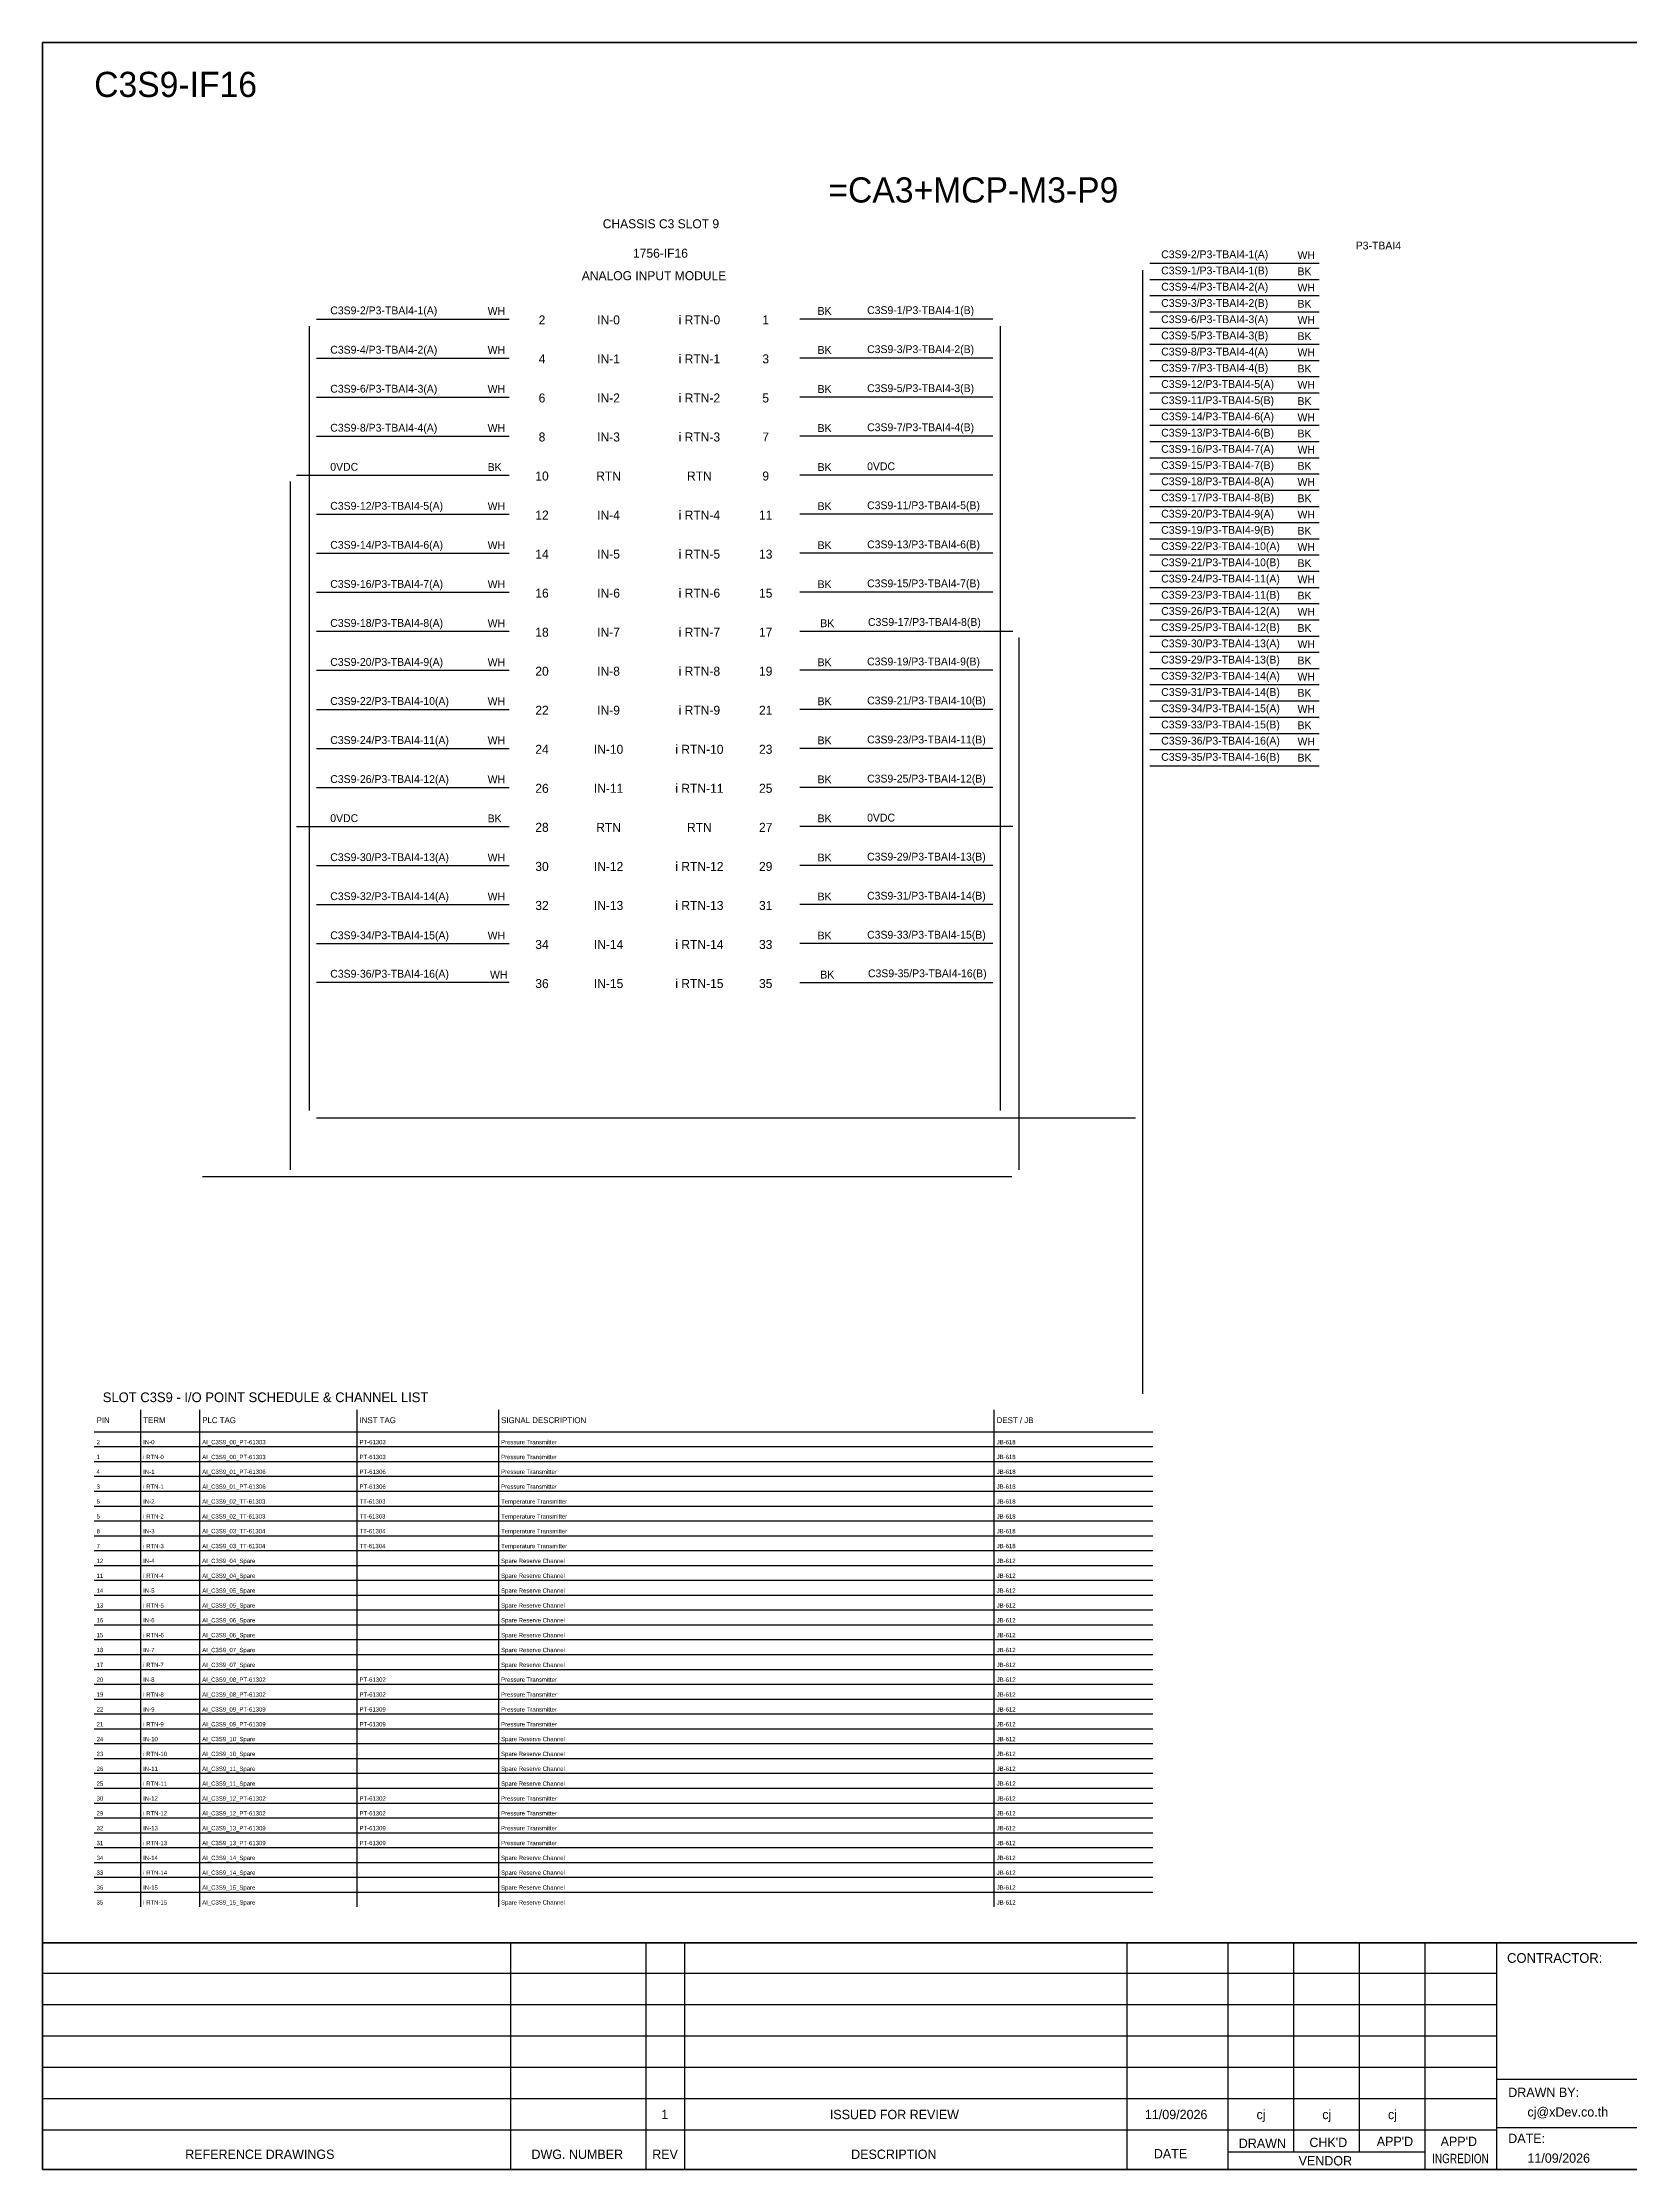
# Model space of a CAD drawing. Header units: metres. Extents: x 0 to 54213, y 0 to 2704.
# Drawn here: x 50320 to 52337, y 0 to 2704 of the extents above; entities that cross this region are included whole.
import ezdxf
from ezdxf.enums import TextEntityAlignment as Align

# ---------------------------------------------------------------- set-up
doc = ezdxf.new("R2010")
doc.units = ezdxf.units.M

msp = doc.modelspace()

# ---------------------------------------------------------------- linework, layer by layer
at = {"ltscale": 25.4}
for p, q in [((51727.3, 2403.1), (51942.7, 2403.1)), ((51527.8, 2352.7), (51282.5, 2352.7)), ((51727.3, 2361.9), (51942.7, 2361.9)), ((51527.8, 2303.1), (51282.5, 2303.1)), ((51727.3, 2320.6), (51942.7, 2320.6)), ((51727.3, 2279.4), (51942.7, 2279.4)), ((51527.8, 2253.5), (51282.5, 2253.5)), ((51727.3, 2238.2), (51942.7, 2238.2)), ((51527.8, 2203.8), (51282.5, 2203.8)), ((51727.3, 2197), (51942.7, 2197)), ((50642.5, 2154.2), (50913, 2154.2)), ((51527.8, 2154.2), (51282.5, 2154.2)), ((51727.3, 2155.7), (51942.7, 2155.7)), ((51727.3, 2114.5), (51942.7, 2114.5)), ((51527.8, 2104.6), (51282.5, 2104.6)), ((51727.3, 2073.3), (51942.7, 2073.3)), ((51527.8, 2055), (51282.5, 2055)), ((51727.3, 2032.1), (51942.7, 2032.1)), ((51527.8, 2005.3), (51282.5, 2005.3)), ((51727.3, 1990.8), (51942.7, 1990.8)), ((51282.5, 1955.7), (51553, 1955.7)), ((51727.3, 1949.6), (51942.7, 1949.6)), ((51527.8, 1906.1), (51282.5, 1906.1)), ((51727.3, 1908.4), (51942.7, 1908.4)), ((51727.3, 1867.2), (51942.7, 1867.2)), ((51527.8, 1856.4), (51282.5, 1856.4)), ((51727.3, 1825.9), (51942.7, 1825.9)), ((51527.8, 1806.8), (51282.5, 1806.8)), ((51727.3, 1784.7), (51942.7, 1784.7)), ((51527.8, 1757.2), (51282.5, 1757.2)), ((50642.5, 1707.5), (50913, 1707.5)), ((51553, 1707.5), (51282.5, 1707.5)), ((51527.8, 1657.9), (51282.5, 1657.9)), ((51527.8, 1608.3), (51282.5, 1608.3)), ((51527.8, 1558.6), (51282.5, 1558.6)), ((51282.5, 1509), (51527.8, 1509))]:
    msp.add_line(p, q, dxfattribs=at)
at = {"color": 7}
for p, q in [((50444.6, 333.8), (50444.6, 965.9)), ((50519.6, 333.8), (50519.6, 965.9)), ((50719.6, 333.8), (50719.6, 965.9)), ((50899.6, 333.8), (50899.6, 965.9)), ((51529.6, 333.8), (51529.6, 965.9)), ((50385.3, 937.9), (51731.1, 937.9))]:
    msp.add_line(p, q, dxfattribs=at)
at = {"color": 8}
for p, q in [((50385.3, 919), (51731.1, 919)), ((50385.3, 900.1), (51731.1, 900.1)), ((50385.3, 881.3), (51731.1, 881.3)), ((50385.3, 862.4), (51731.1, 862.4)), ((50385.3, 843.5), (51731.1, 843.5)), ((50385.3, 824.6), (51731.1, 824.6)), ((50385.3, 805.8), (51731.1, 805.8)), ((50385.3, 786.9), (51731.1, 786.9)), ((50385.3, 768), (51731.1, 768)), ((50385.3, 749.1), (51731.1, 749.1)), ((50385.3, 730.2), (51731.1, 730.2)), ((50385.3, 711.4), (51731.1, 711.4)), ((50385.3, 692.5), (51731.1, 692.5)), ((50385.3, 673.6), (51731.1, 673.6)), ((50385.3, 654.7), (51731.1, 654.7)), ((50385.3, 635.8), (51731.1, 635.8)), ((50385.3, 617), (51731.1, 617)), ((50385.3, 598.1), (51731.1, 598.1)), ((50385.3, 579.2), (51731.1, 579.2)), ((50385.3, 560.3), (51731.1, 560.3)), ((50385.3, 541.5), (51731.1, 541.5)), ((50385.3, 522.6), (51731.1, 522.6)), ((50385.3, 503.7), (51731.1, 503.7)), ((50385.3, 484.8), (51731.1, 484.8)), ((50385.3, 465.9), (51731.1, 465.9)), ((50385.3, 447.1), (51731.1, 447.1)), ((50385.3, 428.2), (51731.1, 428.2)), ((50385.3, 409.3), (51731.1, 409.3)), ((50385.3, 390.4), (51731.1, 390.4)), ((50385.3, 371.6), (51731.1, 371.6)), ((50385.3, 352.7), (51731.1, 352.7))]:
    msp.add_line(p, q, dxfattribs=at)
at = {"layer": 'GT_1', "color": 4}
for p, q in [((50915, 0), (50915, 288.2)), ((51086.9, 0), (51086.9, 288.2)), ((51136.1, 0), (51136.1, 288.2)), ((51698.7, 0), (51698.7, 288.2)), ((51827, 0), (51827, 288.2)), ((51910.6, 21.8), (51910.6, 288.2)), ((51994.1, 21.8), (51994.1, 288.2)), ((52077.4, 0), (52077.4, 288.2)), ((52168.4, 0), (52168.4, 288.2)), ((52168.4, 249.3), (50319.6, 249.3)), ((52168.4, 209.5), (50319.6, 209.5)), ((52168.4, 169.6), (50319.6, 169.6)), ((52168.4, 129.7), (50319.6, 129.7)), ((52955.4, 114.3), (52168.4, 114.3)), ((52168.4, 89.7), (50319.6, 89.7)), ((52168.3, 49.8), (50319.6, 49.8)), ((52955.4, 52.9), (52168.4, 52.9)), ((52077.4, 21.8), (51827, 21.8))]:
    msp.add_line(p, q, dxfattribs=at)
at = {"layer": 'HELPPOINT', "color": 4, "lineweight": 35}
for p, q in [((50319.6, 0), (50319.6, 2704.2)), ((50319.6, 2704.2), (54212.9, 2704.2)), ((50319.6, 0), (50319.6, 2704.2)), ((50319.6, 2704.2), (54212.9, 2704.2)), ((54212.9, 0), (50319.6, 0)), ((54212.9, 0), (50319.6, 0))]:
    msp.add_line(p, q, dxfattribs=at)
at = {"layer": 'IE-WIRE', "color": 4, "ltscale": 25.4}
for p, q in [((51718.2, 2414.6), (51718.2, 986.1)), ((51727.3, 2423.7), (51942.7, 2423.7)), ((51727.3, 2382.5), (51942.7, 2382.5)), ((50667.8, 2352.7), (50913, 2352.7)), ((50658.6, 2343.6), (50658.6, 1346.2)), ((51536.9, 2343.6), (51536.9, 1346.2)), ((51727.3, 2341.2), (51942.7, 2341.2)), ((50667.8, 2303.1), (50913, 2303.1)), ((51727.3, 2300), (51942.7, 2300)), ((50667.8, 2253.5), (50913, 2253.5)), ((51727.3, 2258.8), (51942.7, 2258.8)), ((51727.3, 2217.6), (51942.7, 2217.6)), ((50667.8, 2203.8), (50913, 2203.8)), ((51727.3, 2176.3), (51942.7, 2176.3)), ((51727.3, 2135.1), (51942.7, 2135.1)), ((50667.8, 2104.6), (50913, 2104.6)), ((51727.3, 2093.9), (51942.7, 2093.9)), ((50667.8, 2055), (50913, 2055)), ((51727.3, 2052.7), (51942.7, 2052.7)), ((50667.8, 2005.3), (50913, 2005.3)), ((51727.3, 2011.5), (51942.7, 2011.5)), ((50667.8, 1955.7), (50913, 1955.7)), ((51727.3, 1970.2), (51942.7, 1970.2)), ((51727.3, 1929), (51942.7, 1929)), ((50667.8, 1906.1), (50913, 1906.1)), ((51727.3, 1887.8), (51942.7, 1887.8)), ((50667.8, 1856.4), (50913, 1856.4)), ((51727.3, 1846.6), (51942.7, 1846.6)), ((50667.8, 1806.8), (50913, 1806.8)), ((51727.3, 1805.3), (51942.7, 1805.3)), ((50667.8, 1757.2), (50913, 1757.2)), ((50667.8, 1657.9), (50913, 1657.9)), ((50667.8, 1608.3), (50913, 1608.3)), ((50667.8, 1558.6), (50913, 1558.6)), ((50913, 1509), (50667.8, 1509))]:
    msp.add_line(p, q, dxfattribs=at)
at = {"layer": 'IE-WIRE', "color": 7, "ltscale": 25.4}
for p, q in [((50634.5, 2146.2), (50634.5, 1270.9)), ((51561, 1947.7), (51561, 1270.9)), ((51552.1, 1262), (50523, 1262))]:
    msp.add_line(p, q, dxfattribs=at)
at = {"layer": 'IE-WIRE', "color": 4}
msp.add_line((50667.7, 1337), (51709.1, 1337), dxfattribs=at)
at = {"layer": 'MEMBER', "color": 4, "lineweight": 35}
msp.add_line((50319.6, 288.2), (54212.9, 288.2), dxfattribs=at)
msp.add_line((50319.6, 288.2), (54212.9, 288.2), dxfattribs=at)

# ---------------------------------------------------------------- texts
at = {"color": 2}
msp.add_text('C3S9-IF16', height=32, dxfattribs=at).set_placement((50385.3, 2635))
for s, height, p in [('=CA3+MCP-M3-P9', 32, (51503, 2516.8)), ('CHASSIS C3 SLOT 9', 11.441, (51105.8, 2473.8)), ('1756-IF16', 11.44, (51105.2, 2436.4)), ('ANALOG INPUT MODULE', 11.441, (51097, 2407.8)), ('2', 11.4, (50954.6, 2351.6)), ('IN-0', 11.44, (51039.2, 2351.6)), ('i RTN-0', 11.44, (51154.7, 2351.6)), ('1', 11.4, (51239, 2351.6)), ('4', 11.4, (50954.6, 2302)), ('IN-1', 11.44, (51039.2, 2302)), ('i RTN-1', 11.44, (51154.7, 2302)), ('3', 11.4, (51239, 2302)), ('6', 11.4, (50954.6, 2252.3)), ('IN-2', 11.44, (51039.2, 2252.3)), ('i RTN-2', 11.44, (51154.7, 2252.3)), ('5', 11.4, (51239, 2252.3)), ('8', 11.4, (50954.6, 2202.7)), ('IN-3', 11.44, (51039.2, 2202.7)), ('i RTN-3', 11.44, (51154.7, 2202.7)), ('7', 11.4, (51239, 2202.7)), ('10', 11.44, (50954.6, 2153.1)), ('RTN', 11.44, (51039.2, 2153.1)), ('RTN', 11.44, (51154.7, 2153.1)), ('9', 11.4, (51239, 2153.1)), ('12', 11.44, (50954.6, 2103.4)), ('i RTN-4', 11.44, (51154.7, 2103.4)), ('IN-4', 11.44, (51039.2, 2103.4)), ('11', 11.44, (51239, 2103.4)), ('14', 11.44, (50954.6, 2053.8)), ('IN-5', 11.44, (51039.2, 2053.8)), ('i RTN-5', 11.44, (51154.7, 2053.8)), ('13', 11.44, (51239, 2053.8)), ('16', 11.44, (50954.6, 2004.2)), ('IN-6', 11.44, (51039.2, 2004.2)), ('i RTN-6', 11.44, (51154.7, 2004.2)), ('15', 11.44, (51239, 2004.2)), ('18', 11.44, (50954.6, 1954.5)), ('IN-7', 11.44, (51039.2, 1954.5)), ('i RTN-7', 11.44, (51154.7, 1954.5)), ('17', 11.44, (51239, 1954.5)), ('20', 11.44, (50954.6, 1904.9)), ('IN-8', 11.44, (51039.2, 1904.9)), ('i RTN-8', 11.44, (51154.7, 1904.9)), ('19', 11.44, (51239, 1904.9)), ('22', 11.44, (50954.6, 1855.3)), ('IN-9', 11.44, (51039.2, 1855.3)), ('i RTN-9', 11.44, (51154.7, 1855.3)), ('21', 11.44, (51239, 1855.3)), ('i RTN-10', 11.44, (51154.7, 1805.6)), ('24', 11.44, (50954.6, 1805.6)), ('IN-10', 11.44, (51039.2, 1805.6)), ('23', 11.44, (51239, 1805.6)), ('26', 11.44, (50954.6, 1756)), ('IN-11', 11.44, (51039.2, 1756)), ('i RTN-11', 11.44, (51154.7, 1756)), ('25', 11.44, (51239, 1756)), ('28', 11.44, (50954.6, 1706.4)), ('RTN', 11.44, (51039.2, 1706.4)), ('RTN', 11.44, (51154.7, 1706.4)), ('27', 11.44, (51239, 1706.4)), ('30', 11.44, (50954.6, 1656.7)), ('IN-12', 11.44, (51039.2, 1656.7)), ('i RTN-12', 11.44, (51154.7, 1656.7)), ('29', 11.44, (51239, 1656.7)), ('32', 11.44, (50954.6, 1607.1)), ('IN-13', 11.44, (51039.2, 1607.1)), ('i RTN-13', 11.44, (51154.7, 1607.1)), ('31', 11.44, (51239, 1607.1)), ('34', 11.44, (50954.6, 1557.5)), ('IN-14', 11.44, (51039.2, 1557.5)), ('i RTN-14', 11.44, (51154.7, 1557.5)), ('33', 11.44, (51239, 1557.5)), ('36', 11.44, (50954.6, 1507.8)), ('IN-15', 11.44, (51039.2, 1507.8)), ('i RTN-15', 11.44, (51154.7, 1507.8)), ('35', 11.44, (51239, 1507.8))]:
    msp.add_text(s, height=height, dxfattribs=at).set_placement(p, align=Align.MIDDLE_CENTER)
at = {"color": 4}
for s, height, p in [('C3S9-2/P3-TBAI4-1(A)', 9.949, (51741.8, 2430)), ('WH', 9.95, (51915.1, 2428.9)), ('C3S9-4/P3-TBAI4-2(A)', 9.949, (51741.8, 2388.8)), ('WH', 9.95, (51915.1, 2387.7)), ('C3S9-2/P3-TBAI4-1(A)', 9.949, (50685.4, 2358.7)), ('WH', 9.95, (50885.5, 2358)), ('C3S9-6/P3-TBAI4-3(A)', 9.949, (51741.8, 2347.5)), ('WH', 9.95, (51915.1, 2346.5)), ('C3S9-4/P3-TBAI4-2(A)', 9.949, (50685.4, 2308.7)), ('WH', 9.95, (50885.5, 2308.4)), ('C3S9-8/P3-TBAI4-4(A)', 9.949, (51741.8, 2306.3)), ('WH', 9.95, (51915.1, 2305.3)), ('C3S9-12/P3-TBAI4-5(A)', 9.949, (51741.8, 2265.1)), ('WH', 9.95, (51915.1, 2264.1)), ('C3S9-6/P3-TBAI4-3(A)', 9.949, (50685.4, 2259.1)), ('WH', 9.95, (50885.5, 2258.7)), ('C3S9-8/P3-TBAI4-4(A)', 9.949, (50685.4, 2209.5)), ('WH', 9.95, (50885.5, 2209.1)), ('C3S9-14/P3-TBAI4-6(A)', 9.949, (51741.8, 2223.9)), ('WH', 9.95, (51915.1, 2222.8)), ('C3S9-16/P3-TBAI4-7(A)', 9.949, (51741.8, 2182.6)), ('WH', 9.95, (51915.1, 2181.6)), ('C3S9-18/P3-TBAI4-8(A)', 9.949, (51741.8, 2141.4)), ('WH', 9.95, (51915.1, 2140.4)), ('C3S9-12/P3-TBAI4-5(A)', 9.949, (50685.4, 2110.2)), ('WH', 9.95, (50885.5, 2109.8)), ('C3S9-20/P3-TBAI4-9(A)', 9.949, (51741.8, 2100.2)), ('WH', 9.95, (51915.1, 2099.2)), ('C3S9-14/P3-TBAI4-6(A)', 9.949, (50685.4, 2060.6)), ('WH', 9.95, (50885.5, 2060.2)), ('C3S9-22/P3-TBAI4-10(A)', 9.949, (51741.8, 2059)), ('WH', 9.95, (51915.1, 2057.9)), ('C3S9-24/P3-TBAI4-11(A)', 9.949, (51741.8, 2017.7)), ('C3S9-16/P3-TBAI4-7(A)', 9.949, (50685.4, 2010.9)), ('WH', 9.95, (50885.5, 2010.6)), ('WH', 9.95, (51915.1, 2016.7)), ('C3S9-26/P3-TBAI4-12(A)', 9.949, (51741.8, 1976.5)), ('WH', 9.95, (51915.1, 1975.5)), ('C3S9-18/P3-TBAI4-8(A)', 9.949, (50685.4, 1961.3)), ('WH', 9.95, (50885.5, 1960.9)), ('C3S9-20/P3-TBAI4-9(A)', 9.949, (50685.4, 1911.7)), ('WH', 9.95, (50885.5, 1911.3)), ('C3S9-30/P3-TBAI4-13(A)', 9.949, (51741.8, 1935.3)), ('WH', 9.95, (51915.1, 1934.3)), ('C3S9-32/P3-TBAI4-14(A)', 9.949, (51741.8, 1894.1)), ('WH', 9.95, (51915.1, 1893)), ('C3S9-22/P3-TBAI4-10(A)', 9.949, (50685.4, 1862)), ('WH', 9.95, (50885.5, 1861.7)), ('C3S9-34/P3-TBAI4-15(A)', 9.949, (51741.8, 1852.8)), ('WH', 9.95, (51915.1, 1851.8)), ('C3S9-24/P3-TBAI4-11(A)', 9.949, (50685.4, 1812.4)), ('WH', 9.95, (50885.5, 1812)), ('C3S9-36/P3-TBAI4-16(A)', 9.949, (51741.8, 1811.6)), ('WH', 9.95, (51915.1, 1810.6)), ('C3S9-26/P3-TBAI4-12(A)', 9.949, (50685.4, 1762.8)), ('WH', 9.95, (50885.5, 1762.4)), ('C3S9-30/P3-TBAI4-13(A)', 9.949, (50685.4, 1663.5)), ('WH', 9.95, (50885.5, 1663.1)), ('C3S9-32/P3-TBAI4-14(A)', 9.949, (50685.4, 1613.9)), ('WH', 9.95, (50885.5, 1613.5)), ('C3S9-34/P3-TBAI4-15(A)', 9.949, (50685.4, 1564.2)), ('WH', 9.95, (50885.5, 1563.9)), ('C3S9-36/P3-TBAI4-16(A)', 9.949, (50685.4, 1515.3)), ('WH', 9.95, (50888.5, 1514.2))]:
    msp.add_text(s, height=height, dxfattribs=at).set_placement(p)
msp.add_text('P3-TBAI4', height=9.95, dxfattribs=at).set_placement((52017.9, 2446.1), align=Align.MIDDLE_CENTER)
for s, height, p in [('C3S9-1/P3-TBAI4-1(B)', 9.949, (51741.8, 2409.4)), ('BK', 9.95, (51915.1, 2408.3)), ('BK', 9.95, (51305, 2358)), ('C3S9-1/P3-TBAI4-1(B)', 9.949, (51367.9, 2359)), ('C3S9-3/P3-TBAI4-2(B)', 9.949, (51741.8, 2368.1)), ('BK', 9.95, (51915.1, 2367.1)), ('C3S9-5/P3-TBAI4-3(B)', 9.949, (51741.8, 2326.9)), ('BK', 9.95, (51915.1, 2325.9)), ('BK', 9.95, (51305, 2308.4)), ('C3S9-3/P3-TBAI4-2(B)', 9.949, (51367.9, 2309.4)), ('C3S9-7/P3-TBAI4-4(B)', 9.949, (51741.8, 2285.7)), ('BK', 9.95, (51915.1, 2284.7)), ('BK', 9.95, (51305, 2258.7)), ('C3S9-5/P3-TBAI4-3(B)', 9.949, (51367.9, 2259.8)), ('C3S9-11/P3-TBAI4-5(B)', 9.949, (51741.8, 2244.5)), ('BK', 9.95, (51915.1, 2243.4)), ('BK', 9.95, (51305, 2209.1)), ('C3S9-7/P3-TBAI4-4(B)', 9.949, (51367.9, 2210.1)), ('C3S9-13/P3-TBAI4-6(B)', 9.949, (51741.8, 2203.2)), ('BK', 9.95, (51915.1, 2202.2)), ('0VDC', 9.95, (50685.4, 2159.8)), ('BK', 9.95, (50885.5, 2159.5)), ('BK', 9.95, (51305, 2159.5)), ('0VDC', 9.95, (51367.9, 2160.5)), ('C3S9-15/P3-TBAI4-7(B)', 9.949, (51741.8, 2162)), ('BK', 9.95, (51915.1, 2161)), ('BK', 9.95, (51305, 2109.8)), ('C3S9-11/P3-TBAI4-5(B)', 9.949, (51367.9, 2110.9)), ('C3S9-17/P3-TBAI4-8(B)', 9.949, (51741.8, 2120.8)), ('BK', 9.95, (51915.1, 2119.8)), ('C3S9-19/P3-TBAI4-9(B)', 9.949, (51741.8, 2079.6)), ('BK', 9.95, (51915.1, 2078.5)), ('BK', 9.95, (51305, 2060.2)), ('C3S9-13/P3-TBAI4-6(B)', 9.949, (51367.9, 2061.2)), ('C3S9-21/P3-TBAI4-10(B)', 9.949, (51741.8, 2038.4)), ('BK', 9.95, (51915.1, 2037.3)), ('BK', 9.95, (51305, 2010.6)), ('C3S9-15/P3-TBAI4-7(B)', 9.949, (51367.9, 2011.6)), ('C3S9-23/P3-TBAI4-11(B)', 9.949, (51741.8, 1997.1)), ('BK', 9.95, (51915.1, 1996.1)), ('BK', 9.95, (51308.4, 1960.9)), ('C3S9-17/P3-TBAI4-8(B)', 9.949, (51369, 1962.5)), ('C3S9-25/P3-TBAI4-12(B)', 9.949, (51741.8, 1955.9)), ('BK', 9.95, (51915.1, 1954.9)), ('BK', 9.95, (51305, 1911.3)), ('C3S9-19/P3-TBAI4-9(B)', 9.949, (51367.9, 1912.3)), ('C3S9-29/P3-TBAI4-13(B)', 9.949, (51741.8, 1914.7)), ('BK', 9.95, (51915.1, 1913.6)), ('BK', 9.95, (51305, 1861.7)), ('C3S9-21/P3-TBAI4-10(B)', 9.949, (51367.9, 1862.7)), ('C3S9-31/P3-TBAI4-14(B)', 9.949, (51741.8, 1873.5)), ('BK', 9.95, (51915.1, 1872.4)), ('C3S9-33/P3-TBAI4-15(B)', 9.949, (51741.8, 1832.2)), ('BK', 9.95, (51915.1, 1831.2)), ('BK', 9.95, (51305, 1812)), ('C3S9-23/P3-TBAI4-11(B)', 9.949, (51367.9, 1813.1)), ('C3S9-35/P3-TBAI4-16(B)', 9.949, (51741.8, 1791)), ('BK', 9.95, (51915.1, 1790)), ('BK', 9.95, (51305, 1762.4)), ('C3S9-25/P3-TBAI4-12(B)', 9.949, (51367.9, 1763.4)), ('0VDC', 9.95, (50685.4, 1713.1)), ('BK', 9.95, (50885.5, 1712.8)), ('BK', 9.95, (51305, 1712.8)), ('0VDC', 9.95, (51367.9, 1713.8)), ('BK', 9.95, (51305, 1663.1)), ('C3S9-29/P3-TBAI4-13(B)', 9.949, (51367.9, 1664.2)), ('BK', 9.95, (51305, 1613.5)), ('C3S9-31/P3-TBAI4-14(B)', 9.949, (51367.9, 1614.5)), ('BK', 9.95, (51305, 1563.9)), ('C3S9-33/P3-TBAI4-15(B)', 9.949, (51367.9, 1564.9)), ('BK', 9.95, (51308.4, 1514.2)), ('C3S9-35/P3-TBAI4-16(B)', 9.949, (51369, 1515.8))]:
    msp.add_text(s, height=height).set_placement(p)
at = {"color": 3}
for s, p in [('PIN', (50388.3, 948.9)), ('TERM', (50447.6, 948.9)), ('PLC TAG', (50522.6, 948.9)), ('INST TAG', (50722.6, 948.9)), ('SIGNAL DESCRIPTION', (50902.6, 948.9)), ('DEST / JB', (51532.6, 948.9))]:
    msp.add_text(s, height=7.5, dxfattribs=at).set_placement(p)
at = {"color": 7}
for s, p in [('2', (50388.3, 922)), ('IN-0', (50447.6, 922)), ('AI_C3S9_00_PT-61303', (50522.6, 922)), ('PT-61303', (50722.6, 922)), ('Pressure Transmitter', (50902.6, 922)), ('JB-618', (51532.6, 922)), ('1', (50388.3, 903.1)), ('i RTN-0', (50447.6, 903.1)), ('AI_C3S9_00_PT-61303', (50522.6, 903.1)), ('PT-61303', (50722.6, 903.1)), ('Pressure Transmitter', (50902.6, 903.1)), ('JB-618', (51532.6, 903.1)), ('4', (50388.3, 884.3)), ('3', (50388.3, 865.4)), ('i RTN-1', (50447.6, 865.4)), ('IN-1', (50447.6, 884.3)), ('AI_C3S9_01_PT-61306', (50522.6, 884.3)), ('AI_C3S9_01_PT-61306', (50522.6, 865.4)), ('PT-61306', (50722.6, 884.3)), ('PT-61306', (50722.6, 865.4)), ('Pressure Transmitter', (50902.6, 884.3)), ('Pressure Transmitter', (50902.6, 865.4)), ('JB-618', (51532.6, 884.3)), ('JB-618', (51532.6, 865.4)), ('6', (50388.3, 846.5)), ('IN-2', (50447.6, 846.5)), ('AI_C3S9_02_TT-61303', (50522.6, 846.5)), ('TT-61303', (50722.6, 846.5)), ('Temperature Transmitter', (50902.6, 846.5)), ('JB-618', (51532.6, 846.5)), ('5', (50388.3, 827.6)), ('8', (50388.3, 808.8)), ('i RTN-2', (50447.6, 827.6)), ('IN-3', (50447.6, 808.8)), ('AI_C3S9_02_TT-61303', (50522.6, 827.6)), ('AI_C3S9_03_TT-61304', (50522.6, 808.8)), ('TT-61303', (50722.6, 827.6)), ('TT-61304', (50722.6, 808.8)), ('Temperature Transmitter', (50902.6, 827.6)), ('Temperature Transmitter', (50902.6, 808.8)), ('JB-618', (51532.6, 827.6)), ('JB-618', (51532.6, 808.8)), ('7', (50388.3, 789.9)), ('i RTN-3', (50447.6, 789.9)), ('AI_C3S9_03_TT-61304', (50522.6, 789.9)), ('TT-61304', (50722.6, 789.9)), ('Temperature Transmitter', (50902.6, 789.9)), ('JB-618', (51532.6, 789.9)), ('12', (50388.3, 771)), ('11', (50388.3, 752.1)), ('i RTN-4', (50447.6, 752.1)), ('IN-4', (50447.6, 771)), ('AI_C3S9_04_Spare', (50522.6, 771)), ('AI_C3S9_04_Spare', (50522.6, 752.1)), ('Spare Reserve Channel', (50902.6, 771)), ('Spare Reserve Channel', (50902.6, 752.1)), ('JB-612', (51532.6, 771)), ('JB-612', (51532.6, 752.1)), ('14', (50388.3, 733.2)), ('IN-5', (50447.6, 733.2)), ('AI_C3S9_05_Spare', (50522.6, 733.2)), ('Spare Reserve Channel', (50902.6, 733.2)), ('JB-612', (51532.6, 733.2)), ('13', (50388.3, 714.4)), ('i RTN-5', (50447.6, 714.4)), ('AI_C3S9_05_Spare', (50522.6, 714.4)), ('Spare Reserve Channel', (50902.6, 714.4)), ('JB-612', (51532.6, 714.4)), ('16', (50388.3, 695.5)), ('15', (50388.3, 676.6)), ('i RTN-6', (50447.6, 676.6)), ('IN-6', (50447.6, 695.5)), ('AI_C3S9_06_Spare', (50522.6, 695.5)), ('AI_C3S9_06_Spare', (50522.6, 676.6)), ('Spare Reserve Channel', (50902.6, 695.5)), ('Spare Reserve Channel', (50902.6, 676.6)), ('JB-612', (51532.6, 695.5)), ('JB-612', (51532.6, 676.6)), ('18', (50388.3, 657.7)), ('IN-7', (50447.6, 657.7)), ('AI_C3S9_07_Spare', (50522.6, 657.7)), ('Spare Reserve Channel', (50902.6, 657.7)), ('JB-612', (51532.6, 657.7)), ('20', (50388.3, 620)), ('17', (50388.3, 638.8)), ('i RTN-7', (50447.6, 638.8)), ('IN-8', (50447.6, 620)), ('AI_C3S9_07_Spare', (50522.6, 638.8)), ('AI_C3S9_08_PT-61302', (50522.6, 620)), ('PT-61302', (50722.6, 620)), ('Spare Reserve Channel', (50902.6, 638.8)), ('Pressure Transmitter', (50902.6, 620)), ('JB-612', (51532.6, 638.8)), ('JB-612', (51532.6, 620)), ('19', (50388.3, 601.1)), ('i RTN-8', (50447.6, 601.1)), ('AI_C3S9_08_PT-61302', (50522.6, 601.1)), ('PT-61302', (50722.6, 601.1)), ('Pressure Transmitter', (50902.6, 601.1)), ('JB-612', (51532.6, 601.1)), ('22', (50388.3, 582.2)), ('21', (50388.3, 563.3)), ('i RTN-9', (50447.6, 563.3)), ('IN-9', (50447.6, 582.2)), ('AI_C3S9_09_PT-61309', (50522.6, 582.2)), ('AI_C3S9_09_PT-61309', (50522.6, 563.3)), ('PT-61309', (50722.6, 582.2)), ('PT-61309', (50722.6, 563.3)), ('Pressure Transmitter', (50902.6, 582.2)), ('Pressure Transmitter', (50902.6, 563.3)), ('JB-612', (51532.6, 582.2)), ('JB-612', (51532.6, 563.3)), ('24', (50388.3, 544.5)), ('IN-10', (50447.6, 544.5)), ('AI_C3S9_10_Spare', (50522.6, 544.5)), ('Spare Reserve Channel', (50902.6, 544.5)), ('JB-612', (51532.6, 544.5)), ('23', (50388.3, 525.6)), ('i RTN-10', (50447.6, 525.6)), ('AI_C3S9_10_Spare', (50522.6, 525.6)), ('Spare Reserve Channel', (50902.6, 525.6)), ('JB-612', (51532.6, 525.6)), ('26', (50388.3, 506.7)), ('25', (50388.3, 487.8)), ('i RTN-11', (50447.6, 487.8)), ('IN-11', (50447.6, 506.7)), ('AI_C3S9_11_Spare', (50522.6, 506.7)), ('AI_C3S9_11_Spare', (50522.6, 487.8)), ('Spare Reserve Channel', (50902.6, 506.7)), ('Spare Reserve Channel', (50902.6, 487.8)), ('JB-612', (51532.6, 506.7)), ('JB-612', (51532.6, 487.8)), ('30', (50388.3, 468.9)), ('IN-12', (50447.6, 468.9)), ('AI_C3S9_12_PT-61302', (50522.6, 468.9)), ('PT-61302', (50722.6, 468.9)), ('Pressure Transmitter', (50902.6, 468.9)), ('JB-612', (51532.6, 468.9)), ('32', (50388.3, 431.2)), ('29', (50388.3, 450.1)), ('i RTN-12', (50447.6, 450.1)), ('IN-13', (50447.6, 431.2)), ('AI_C3S9_12_PT-61302', (50522.6, 450.1)), ('AI_C3S9_13_PT-61309', (50522.6, 431.2)), ('PT-61302', (50722.6, 450.1)), ('PT-61309', (50722.6, 431.2)), ('Pressure Transmitter', (50902.6, 450.1)), ('Pressure Transmitter', (50902.6, 431.2)), ('JB-612', (51532.6, 450.1)), ('JB-612', (51532.6, 431.2)), ('31', (50388.3, 412.3)), ('i RTN-13', (50447.6, 412.3)), ('AI_C3S9_13_PT-61309', (50522.6, 412.3)), ('PT-61309', (50722.6, 412.3)), ('Pressure Transmitter', (50902.6, 412.3)), ('JB-612', (51532.6, 412.3)), ('34', (50388.3, 393.4)), ('33', (50388.3, 374.6)), ('i RTN-14', (50447.6, 374.6)), ('IN-14', (50447.6, 393.4)), ('AI_C3S9_14_Spare', (50522.6, 393.4)), ('AI_C3S9_14_Spare', (50522.6, 374.6)), ('Spare Reserve Channel', (50902.6, 393.4)), ('Spare Reserve Channel', (50902.6, 374.6)), ('JB-612', (51532.6, 393.4)), ('JB-612', (51532.6, 374.6)), ('36', (50388.3, 355.7)), ('IN-15', (50447.6, 355.7)), ('AI_C3S9_15_Spare', (50522.6, 355.7)), ('Spare Reserve Channel', (50902.6, 355.7)), ('JB-612', (51532.6, 355.7)), ('35', (50388.3, 336.8)), ('i RTN-15', (50447.6, 336.8)), ('AI_C3S9_15_Spare', (50522.6, 336.8)), ('Spare Reserve Channel', (50902.6, 336.8)), ('JB-612', (51532.6, 336.8))]:
    msp.add_text(s, height=5.5, dxfattribs=at).set_placement(p)
at = {"layer": 'MEMBER', "color": 4, "ltscale": 0.8}
for s, height, p in [('SLOT C3S9 - I/O POINT SCHEDULE & CHANNEL LIST', 12.35, (50396.2, 975.6)), ('CONTRACTOR:', 12.35, (52181.5, 262.7)), ('DRAWN BY:', 11.88, (52183, 92.1)), ('cj@xDev.co.th', 11.875, (52207.4, 67.2)), ('DRAWN', 11.88, (51840.4, 27.3)), ("CHK'D", 11.88, (51930.2, 28.5)), ("APP'D", 11.88, (52015.8, 29.7)), ("APP'D", 11.88, (52097, 29.7)), ('DATE:', 11.88, (52183, 33.6)), ('REFERENCE DRAWINGS', 11.875, (50501, 13.4)), ('DWG. NUMBER', 11.875, (50941.2, 13.4)), ('REV', 11.88, (51094.7, 13.4)), ('DESCRIPTION', 11.875, (51347.6, 13.4)), ('DATE', 11.88, (51732.4, 14.2)), ('VENDOR', 11.88, (51916.5, 5.1)), ('11/09/2026', 11.88, (52207.4, 8.5))]:
    msp.add_text(s, height=height, dxfattribs=at).set_placement(p)
for s, height, p in [('1', 11.9, (51110.6, 69.9)), ('ISSUED FOR REVIEW', 11.875, (51402.6, 69.9)), ('11/09/2026', 11.88, (51760.8, 69.9)), ('cj', 11.88, (51868.7, 69.9)), ('cj', 11.88, (51952.3, 69.9)), ('cj', 11.88, (52035.8, 69.9))]:
    msp.add_text(s, height=height, dxfattribs=at).set_placement(p, align=Align.MIDDLE_CENTER)
at = {"layer": 'MEMBER', "color": 4, "ltscale": 0.8, "width": 0.8}
msp.add_text('INGREDION', height=11.88, dxfattribs=at).set_placement((52086.2, 8))

doc.saveas('drawing.dxf')
